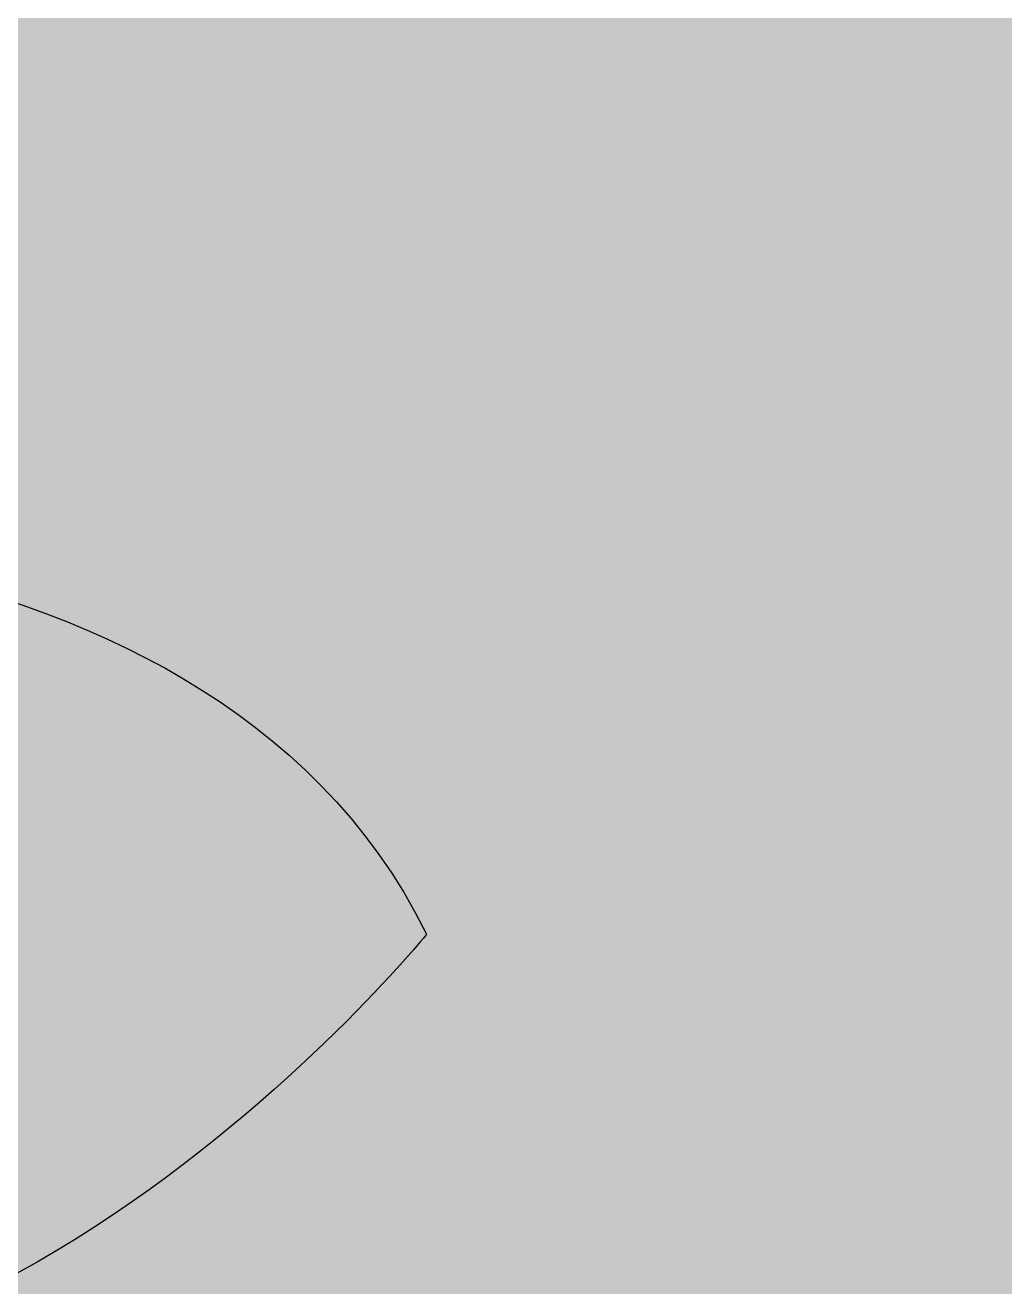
# Model space of a CAD drawing. Header units: inches. Extents: x 102447 to 288095, y 37526 to 105682.
# Drawn here: x 112191.13 to 112204.42, y 84649.85 to 84666.95 of the extents above; entities that cross this region are included whole.
import ezdxf

# ---------------------------------------------------------------- set-up
doc = ezdxf.new("R2010")
doc.units = ezdxf.units.IN
doc.header["$LTSCALE"] = 200
doc.header["$MEASUREMENT"] = 0
doc.layers.add('NEW_TREES', color=7, linetype='Continuous')

msp = doc.modelspace()

# ---------------------------------------------------------------- hatches: boundary and pattern name
h = msp.add_hatch()
h.set_pattern_fill('GRASS', color=3, scale=100)
h.set_pattern_definition([(90, (104411.36, 74460.45), (-70.71068, 70.71068), [18.75, -122.67136]), (45, (104411.36, 74460.45), (-70.7107, 70.7107), [18.75, -81.25]), (135, (104411.36, 74460.45), (-70.7107, -70.7107), [18.75, -81.25])])
h.paths.add_polyline_path([(112371.946, 86941.414, 0.414214), (112290.886, 87022.474), (111897.932, 87023.798), (111897.932, 85218.963), (112290.886, 85218.963, 0.414214), (112371.946, 85300.023), (112371.946, 85574.896)])
h.paths.add_polyline_path([(112371.946, 84739.007, 0.414214), (112290.886, 84820.067), (111897.932, 84820.067), (111897.932, 84804.028), (111897.016, 84804.028), (111897.016, 83962.738), (112290.886, 83962.738, 0.414214), (112371.946, 84043.798)])
h.paths.add_polyline_path([(109278.554, 83417.614), (108069.271, 83417.614, 0.414214), (108019.271, 83367.614), (108019.271, 82980.759), (109278.554, 82980.759)])
h.paths.add_polyline_path([(108257.219, 83344.805), (108693.475, 83344.805), (108693.475, 83053.568), (108257.219, 83053.568)], flags=16)
h.paths.add_polyline_path([(108857.547, 83199.187, -1), (109175.214, 83199.187, -1)], flags=16)
h.paths.add_polyline_path([(108963.556, 83150.644), (109063.694, 83150.644), (109063.694, 83258.818), (108963.556, 83258.818)], flags=8)
h.paths.add_polyline_path([(108411.016, 83150.259), (108511.154, 83150.259), (108511.154, 83258.432), (108411.016, 83258.432)], flags=8)

# ---------------------------------------------------------------- linework, layer by layer
at = {"layer": 'NEW_TREES', "color": 3, "linetype": 'Continuous'}
for points in [[(112186.339, 84675.927), (112186.339, 84675.927), (112193.465, 84669.44), (112183.71, 84660.041)], [(112183.71, 84660.041), (112183.71, 84660.041), (112193.529, 84660.837), (112196.576, 84654.629)], [(112193.465, 84636.876), (112203.869, 84656.495), (112210.262, 84632.154), (112210.262, 84632.154)], [(112196.576, 84654.629), (112196.576, 84654.629), (112189.401, 84645.763), (112182.137, 84649.501)]]:
    msp.add_open_spline(points, degree=3, dxfattribs=at)

doc.saveas('drawing.dxf')
